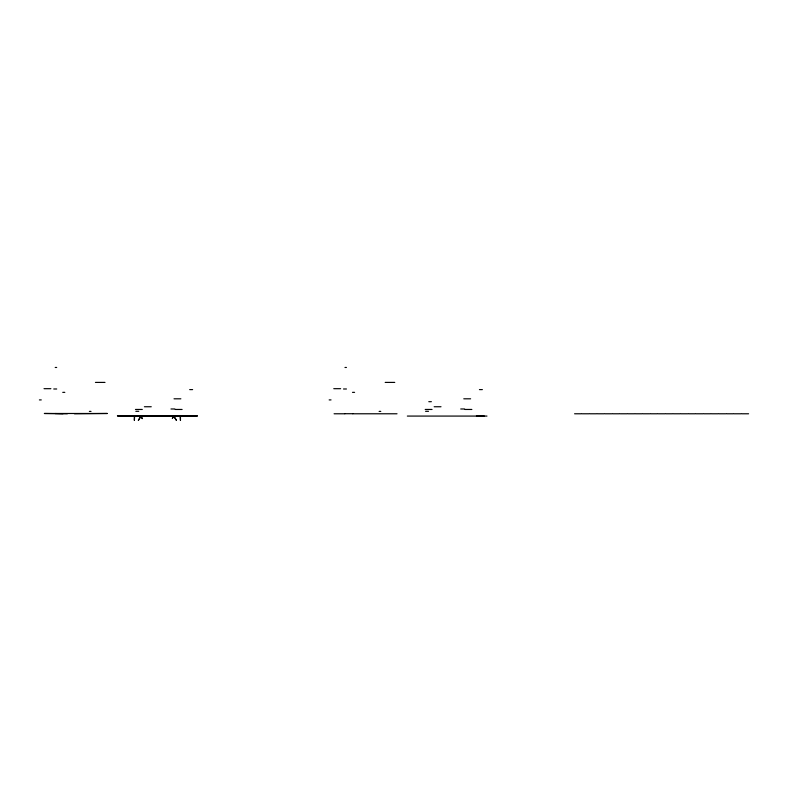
<?xml version="1.0" encoding="UTF-8"?>
<svg xmlns="http://www.w3.org/2000/svg" width="788" height="788" viewBox="0 0 788 788"><rect width="100%" height="100%" fill="white"/><g stroke="black" fill="none" stroke-linecap="round" stroke-linejoin="round"><path stroke-width="1.18" d="M130.522 416.074L127.37 416.074M140.944 415.887L138.333 420.398L141.131 416.103M143.79 416.074L131.212 416.074M157.058 416.074L153.916 416.074M170.326 416.074L167.184 416.074M183.604 416.074L171.026 416.074M196.872 416.074L193.73 416.074M197.217 416.074L117.422 415.769L197.217 415.769M173.734 416.192L180.186 416.025L180.452 420.388L180.452 416.074M55.209 367.464L56.687 367.464M344.967 367.464L346.444 367.464M95.447 382.407L105.001 382.407M385.194 382.407L394.749 382.407M44.02 388.681L50.865 388.681M333.767 388.681L340.613 388.681M53.761 388.986L56.697 388.986M343.519 388.986L346.454 388.986M189.681 389.607L192.617 389.607M479.439 389.607L482.374 389.607M62.745 392.355L64.813 392.355M352.502 392.355L354.57 392.355M174.02 398.807L180.866 398.807M463.777 398.807L470.623 398.807M39.4 399.91L41.271 399.91M329.157 399.91L331.029 399.91M428.8 401.693L431.381 401.693M144.401 406.746L151.247 406.746M434.158 406.746L441.004 406.746M170.976 408.982L174.847 408.982M460.724 408.982L464.595 408.982M135.457 409.455L142.303 409.455M175.261 409.455L182.107 409.455M425.205 409.455L432.051 409.455M465.019 409.455L471.864 409.455M89.369 411.395L91.014 411.395M135.822 411.316L138.757 411.316M379.117 411.395L380.771 411.395M425.579 411.316L428.514 411.316M63.01 413.71L55.111 413.552M344.868 413.71L352.768 413.71M334.082 413.779L344.77 413.779M352.847 413.779L397.024 413.779M574.58 413.779L581.426 413.779M582.174 413.779L589.02 413.779M589.779 413.779L596.624 413.779M597.373 413.779L604.219 413.779M604.977 413.779L611.823 413.779M612.572 413.779L619.417 413.779M620.176 413.779L627.021 413.779M627.77 413.779L634.616 413.779M635.374 413.779L642.22 413.779M642.969 413.779L649.814 413.779M650.563 413.779L657.419 413.779M658.167 413.779L665.013 413.779M665.761 413.779L672.607 413.779M673.366 413.779L680.211 413.779M680.96 413.779L687.806 413.779M688.564 413.779L695.41 413.779M696.159 413.779L703.004 413.779M703.763 413.779L710.609 413.779M711.357 413.779L718.203 413.779M718.961 413.779L725.807 413.779M726.556 413.779L733.401 413.779M734.15 413.779L741.006 413.779M741.754 413.779L748.6 413.779M476.425 415.995L484.246 415.995M407.347 416.074L486.974 416.074M140.816 416.103L142.303 418.664L140.993 416.074M184.293 416.074L187.446 416.074M157.758 416.074L160.9 416.074M144.49 416.074L147.632 416.074M117.944 416.074L121.086 416.074M194.537 415.769L186.638 415.769M193.424 416.074L190.735 416.369L190.735 415.769M190.43 415.769L190.43 416.369L187.741 416.074M173.823 416.074L172.316 418.379L173.872 415.887L176.482 420.398L173.665 416.34M166.889 416.074L164.19 416.074M163.894 416.074L161.205 416.074M153.611 416.074L150.922 416.074M150.626 416.074L147.927 416.074M140.835 416.34L134.63 416.025L134.364 420.388L134.364 416.074M127.075 416.074L124.386 416.074M124.08 416.074L121.391 416.074M74.466 413.779L107.267 413.483L44.335 413.483L67.354 413.779"/></g></svg>
